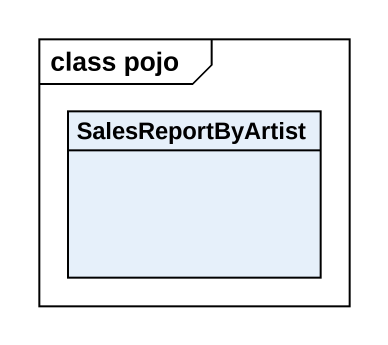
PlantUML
@startuml
mainframe class pojo
hide circle
hide empty members
class SalesReportByArtist
@enduml
